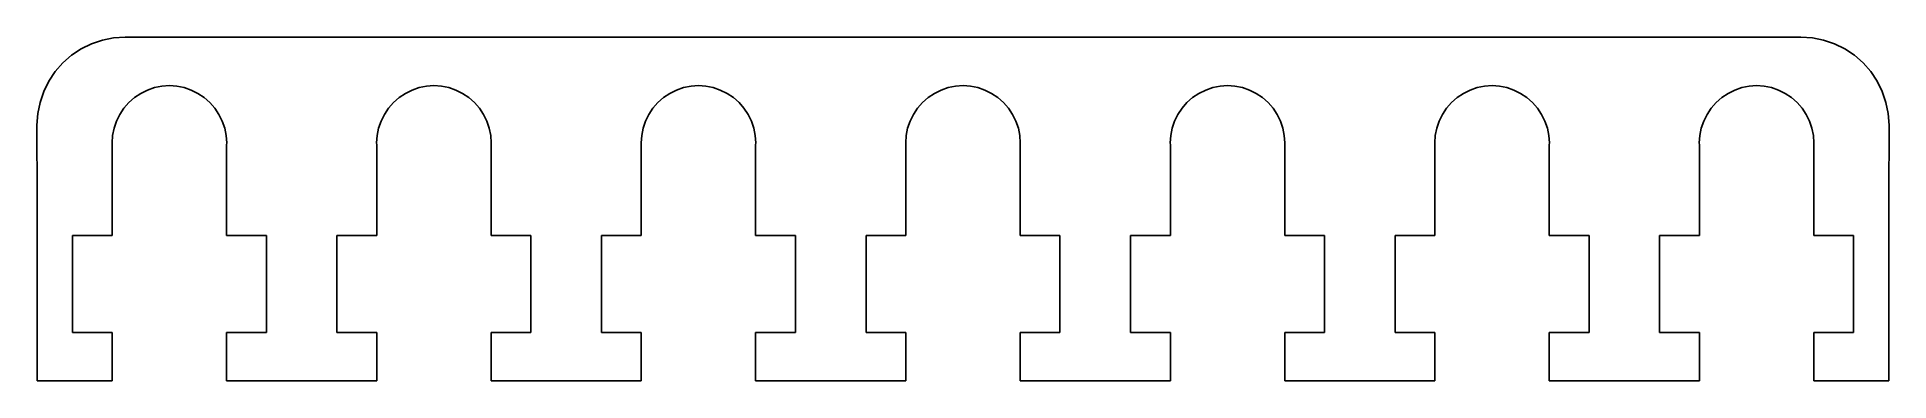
# Model space of a CAD drawing. Header units: metres. Extents: x -53 to 53, y -14 to 6.
import ezdxf

# ---------------------------------------------------------------- set-up
doc = ezdxf.new("R2010")
doc.units = ezdxf.units.M

msp = doc.modelspace()

# ---------------------------------------------------------------- linework, layer by layer
for p, q in [((-50.01, 5.34), (-50.55, 4.97)), ((-49.42, 5.62), (-50.01, 5.34)), ((-48.8, 5.83), (-49.42, 5.62)), ((-48.16, 5.96), (-48.8, 5.83)), ((-47.51, 6), (-48.16, 5.96)), ((47.51, 6), (-47.51, 6)), ((48.16, 5.96), (47.51, 6)), ((48.8, 5.83), (48.16, 5.96)), ((49.42, 5.62), (48.8, 5.83)), ((50.01, 5.34), (49.42, 5.62)), ((50.55, 4.97), (50.01, 5.34)), ((-51.04, 4.54), (-51.47, 4.05)), ((-50.55, 4.97), (-51.04, 4.54)), ((51.04, 4.54), (50.55, 4.97)), ((51.47, 4.05), (51.04, 4.54)), ((-51.84, 3.5), (-52.12, 2.92)), ((-51.47, 4.05), (-51.84, 3.5)), ((-45.84, 3.14), (-45.42, 3.22)), ((-45.42, 3.22), (-45, 3.25)), ((-45, 3.25), (-44.58, 3.22)), ((-44.58, 3.22), (-44.16, 3.14)), ((-30.84, 3.14), (-30.42, 3.22)), ((-30.42, 3.22), (-30, 3.25)), ((-30, 3.25), (-29.58, 3.22)), ((-29.58, 3.22), (-29.16, 3.14)), ((-15.84, 3.14), (-15.42, 3.22)), ((-15.42, 3.22), (-15, 3.25)), ((-15, 3.25), (-14.58, 3.22)), ((-14.58, 3.22), (-14.16, 3.14)), ((-0.84, 3.14), (-0.42, 3.22)), ((-0.42, 3.22), (0, 3.25)), ((0, 3.25), (0.42, 3.22)), ((0.42, 3.22), (0.84, 3.14)), ((14.16, 3.14), (14.58, 3.22)), ((14.58, 3.22), (15, 3.25)), ((15, 3.25), (15.42, 3.22)), ((15.42, 3.22), (15.84, 3.14)), ((29.16, 3.14), (29.58, 3.22)), ((29.58, 3.22), (30, 3.25)), ((30, 3.25), (30.42, 3.22)), ((30.42, 3.22), (30.84, 3.14)), ((44.16, 3.14), (44.58, 3.22)), ((44.58, 3.22), (45, 3.25)), ((45, 3.25), (45.42, 3.22)), ((45.42, 3.22), (45.84, 3.14)), ((51.84, 3.5), (51.47, 4.05)), ((52.12, 2.92), (51.84, 3.5)), ((-52.33, 2.3), (-52.46, 1.66)), ((-52.12, 2.92), (-52.33, 2.3)), ((-47.58, 1.98), (-47.3, 2.3)), ((-47.3, 2.3), (-46.98, 2.58)), ((-46.98, 2.58), (-46.62, 2.81)), ((-46.62, 2.81), (-46.24, 3)), ((-46.24, 3), (-45.84, 3.14)), ((-44.16, 3.14), (-43.76, 3)), ((-43.76, 3), (-43.38, 2.81)), ((-43.38, 2.81), (-43.02, 2.58)), ((-43.02, 2.58), (-42.7, 2.3)), ((-42.7, 2.3), (-42.42, 1.98)), ((-32.58, 1.98), (-32.3, 2.3)), ((-32.3, 2.3), (-31.98, 2.58)), ((-31.98, 2.58), (-31.62, 2.81)), ((-31.62, 2.81), (-31.24, 3)), ((-31.24, 3), (-30.84, 3.14)), ((-29.16, 3.14), (-28.76, 3)), ((-28.76, 3), (-28.38, 2.81)), ((-28.38, 2.81), (-28.02, 2.58)), ((-28.02, 2.58), (-27.7, 2.3)), ((-27.7, 2.3), (-27.42, 1.98)), ((-17.58, 1.98), (-17.3, 2.3)), ((-17.3, 2.3), (-16.98, 2.58)), ((-16.98, 2.58), (-16.62, 2.81)), ((-16.62, 2.81), (-16.24, 3)), ((-16.24, 3), (-15.84, 3.14)), ((-14.16, 3.14), (-13.76, 3)), ((-13.76, 3), (-13.38, 2.81)), ((-13.38, 2.81), (-13.02, 2.58)), ((-13.02, 2.58), (-12.7, 2.3)), ((-12.7, 2.3), (-12.42, 1.98)), ((-2.58, 1.98), (-2.3, 2.3)), ((-2.3, 2.3), (-1.98, 2.58)), ((-1.98, 2.58), (-1.62, 2.81)), ((-1.62, 2.81), (-1.24, 3)), ((-1.24, 3), (-0.84, 3.14)), ((0.84, 3.14), (1.24, 3)), ((1.24, 3), (1.62, 2.81)), ((1.62, 2.81), (1.98, 2.58)), ((1.98, 2.58), (2.3, 2.3)), ((2.3, 2.3), (2.58, 1.98)), ((12.42, 1.98), (12.7, 2.3)), ((12.7, 2.3), (13.02, 2.58)), ((13.02, 2.58), (13.38, 2.81)), ((13.38, 2.81), (13.76, 3)), ((13.76, 3), (14.16, 3.14)), ((15.84, 3.14), (16.24, 3)), ((16.24, 3), (16.62, 2.81)), ((16.62, 2.81), (16.98, 2.58)), ((16.98, 2.58), (17.3, 2.3)), ((17.3, 2.3), (17.58, 1.98)), ((27.42, 1.98), (27.7, 2.3)), ((27.7, 2.3), (28.02, 2.58)), ((28.02, 2.58), (28.38, 2.81)), ((28.38, 2.81), (28.76, 3)), ((28.76, 3), (29.16, 3.14)), ((30.84, 3.14), (31.24, 3)), ((31.24, 3), (31.62, 2.81)), ((31.62, 2.81), (31.98, 2.58)), ((31.98, 2.58), (32.3, 2.3)), ((32.3, 2.3), (32.58, 1.98)), ((42.42, 1.98), (42.7, 2.3)), ((42.7, 2.3), (43.02, 2.58)), ((43.02, 2.58), (43.38, 2.81)), ((43.38, 2.81), (43.76, 3)), ((43.76, 3), (44.16, 3.14)), ((45.84, 3.14), (46.24, 3)), ((46.24, 3), (46.62, 2.81)), ((46.62, 2.81), (46.98, 2.58)), ((46.98, 2.58), (47.3, 2.3)), ((47.3, 2.3), (47.58, 1.98)), ((52.33, 2.3), (52.12, 2.92)), ((52.46, 1.66), (52.33, 2.3)), ((-52.46, 1.66), (-52.51, 1)), ((-48.14, 0.84), (-48, 1.24)), ((-48, 1.24), (-47.81, 1.62)), ((-47.81, 1.62), (-47.58, 1.98)), ((-42.42, 1.98), (-42.19, 1.62)), ((-42.19, 1.62), (-42, 1.24)), ((-42, 1.24), (-41.86, 0.84)), ((-33.14, 0.84), (-33, 1.24)), ((-33, 1.24), (-32.81, 1.62)), ((-32.81, 1.62), (-32.58, 1.98)), ((-27.42, 1.98), (-27.19, 1.62)), ((-27.19, 1.62), (-27, 1.24)), ((-27, 1.24), (-26.86, 0.84)), ((-18.14, 0.84), (-18, 1.24)), ((-18, 1.24), (-17.81, 1.62)), ((-17.81, 1.62), (-17.58, 1.98)), ((-12.42, 1.98), (-12.19, 1.62)), ((-12.19, 1.62), (-12, 1.24)), ((-12, 1.24), (-11.86, 0.84)), ((-3.14, 0.84), (-3, 1.24)), ((-3, 1.24), (-2.81, 1.62)), ((-2.81, 1.62), (-2.58, 1.98)), ((2.58, 1.98), (2.81, 1.62)), ((2.81, 1.62), (3, 1.24)), ((3, 1.24), (3.14, 0.84)), ((11.86, 0.84), (12, 1.24)), ((12, 1.24), (12.19, 1.62)), ((12.19, 1.62), (12.42, 1.98)), ((17.58, 1.98), (17.81, 1.62)), ((17.81, 1.62), (18, 1.24)), ((18, 1.24), (18.14, 0.84)), ((26.86, 0.84), (27, 1.24)), ((27, 1.24), (27.19, 1.62)), ((27.19, 1.62), (27.42, 1.98)), ((32.58, 1.98), (32.81, 1.62)), ((32.81, 1.62), (33, 1.24)), ((33, 1.24), (33.14, 0.84)), ((41.86, 0.84), (42, 1.24)), ((42, 1.24), (42.19, 1.62)), ((42.19, 1.62), (42.42, 1.98)), ((47.58, 1.98), (47.81, 1.62)), ((47.81, 1.62), (48, 1.24)), ((48, 1.24), (48.14, 0.84)), ((52.51, 1), (52.46, 1.66)), ((-52.51, 1), (-52.51, -1)), ((-48.25, 0), (-48.22, 0.42)), ((-48.24, -0.1), (-48.25, 0)), ((-48.22, 0.42), (-48.14, 0.84)), ((-41.86, 0.84), (-41.78, 0.42)), ((-41.78, 0.42), (-41.75, 0)), ((-41.75, 0), (-41.76, -0.1)), ((-33.25, 0), (-33.22, 0.42)), ((-33.24, -0.1), (-33.25, 0)), ((-33.22, 0.42), (-33.14, 0.84)), ((-26.86, 0.84), (-26.78, 0.42)), ((-26.78, 0.42), (-26.75, 0)), ((-26.75, 0), (-26.76, -0.1)), ((-18.25, 0), (-18.22, 0.42)), ((-18.24, -0.1), (-18.25, 0)), ((-18.22, 0.42), (-18.14, 0.84)), ((-11.86, 0.84), (-11.78, 0.42)), ((-11.78, 0.42), (-11.75, 0)), ((-11.75, 0), (-11.76, -0.1)), ((-3.25, 0), (-3.22, 0.42)), ((-3.24, -0.1), (-3.25, 0)), ((-3.22, 0.42), (-3.14, 0.84)), ((3.14, 0.84), (3.22, 0.42)), ((3.22, 0.42), (3.25, 0)), ((3.25, 0), (3.24, -0.1)), ((11.75, 0), (11.78, 0.42)), ((11.76, -0.1), (11.75, 0)), ((11.78, 0.42), (11.86, 0.84)), ((18.14, 0.84), (18.22, 0.42)), ((18.22, 0.42), (18.25, 0)), ((18.25, 0), (18.24, -0.1)), ((26.75, 0), (26.78, 0.42)), ((26.76, -0.1), (26.75, 0)), ((26.78, 0.42), (26.86, 0.84)), ((33.14, 0.84), (33.22, 0.42)), ((33.22, 0.42), (33.25, 0)), ((33.25, 0), (33.24, -0.1)), ((41.75, 0), (41.78, 0.42)), ((41.76, -0.1), (41.75, 0)), ((41.78, 0.42), (41.86, 0.84)), ((48.14, 0.84), (48.22, 0.42)), ((48.22, 0.42), (48.25, 0)), ((48.25, 0), (48.24, -0.1)), ((52.51, -1), (52.51, 1)), ((-52.51, -1), (-52.5, -1.08)), ((-48.24, -5.25), (-48.24, -0.1)), ((-41.76, -0.1), (-41.76, -5.25)), ((-33.24, -5.25), (-33.24, -0.1)), ((-26.76, -0.1), (-26.76, -5.25)), ((-18.24, -5.25), (-18.24, -0.1)), ((-11.76, -0.1), (-11.76, -5.25)), ((-3.24, -5.25), (-3.24, -0.1)), ((3.24, -0.1), (3.24, -5.25)), ((11.76, -5.25), (11.76, -0.1)), ((18.24, -0.1), (18.24, -5.25)), ((26.76, -5.25), (26.76, -0.1)), ((33.24, -0.1), (33.24, -5.25)), ((41.76, -5.25), (41.76, -0.1)), ((48.24, -0.1), (48.24, -5.25)), ((52.5, -1.08), (52.51, -1)), ((-52.5, -1.08), (-52.5, -13.5)), ((52.5, -13.5), (52.5, -1.08)), ((-50.5, -10.75), (-50.5, -5.25)), ((-50.5, -5.25), (-48.24, -5.25)), ((-41.76, -5.25), (-39.5, -5.25)), ((-39.5, -5.25), (-39.5, -10.75)), ((-35.5, -10.75), (-35.5, -5.25)), ((-35.5, -5.25), (-33.24, -5.25)), ((-26.76, -5.25), (-24.5, -5.25)), ((-24.5, -5.25), (-24.5, -10.75)), ((-20.5, -10.75), (-20.5, -5.25)), ((-20.5, -5.25), (-18.24, -5.25)), ((-11.76, -5.25), (-9.5, -5.25)), ((-9.5, -5.25), (-9.5, -10.75)), ((-5.5, -10.75), (-5.5, -5.25)), ((-5.5, -5.25), (-3.24, -5.25)), ((3.24, -5.25), (5.5, -5.25)), ((5.5, -5.25), (5.5, -10.75)), ((9.5, -10.75), (9.5, -5.25)), ((9.5, -5.25), (11.76, -5.25)), ((18.24, -5.25), (20.5, -5.25)), ((20.5, -5.25), (20.5, -10.75)), ((24.5, -10.75), (24.5, -5.25)), ((24.5, -5.25), (26.76, -5.25)), ((33.24, -5.25), (35.5, -5.25)), ((35.5, -5.25), (35.5, -10.75)), ((39.5, -10.75), (39.5, -5.25)), ((39.5, -5.25), (41.76, -5.25)), ((48.24, -5.25), (50.5, -5.25)), ((50.5, -5.25), (50.5, -10.75)), ((-48.24, -10.75), (-50.5, -10.75)), ((-48.24, -13.5), (-48.24, -10.75)), ((-39.5, -10.75), (-41.76, -10.75)), ((-41.76, -10.75), (-41.76, -13.5)), ((-33.24, -10.75), (-35.5, -10.75)), ((-33.24, -13.5), (-33.24, -10.75)), ((-24.5, -10.75), (-26.76, -10.75)), ((-26.76, -10.75), (-26.76, -13.5)), ((-18.24, -10.75), (-20.5, -10.75)), ((-18.24, -13.5), (-18.24, -10.75)), ((-9.5, -10.75), (-11.76, -10.75)), ((-11.76, -10.75), (-11.76, -13.5)), ((-3.24, -10.75), (-5.5, -10.75)), ((-3.24, -13.5), (-3.24, -10.75)), ((5.5, -10.75), (3.24, -10.75)), ((3.24, -10.75), (3.24, -13.5)), ((11.76, -10.75), (9.5, -10.75)), ((11.76, -13.5), (11.76, -10.75)), ((20.5, -10.75), (18.24, -10.75)), ((18.24, -10.75), (18.24, -13.5)), ((26.76, -10.75), (24.5, -10.75)), ((26.76, -13.5), (26.76, -10.75)), ((35.5, -10.75), (33.24, -10.75)), ((33.24, -10.75), (33.24, -13.5)), ((41.76, -10.75), (39.5, -10.75)), ((41.76, -13.5), (41.76, -10.75)), ((50.5, -10.75), (48.24, -10.75)), ((48.24, -10.75), (48.24, -13.5)), ((-52.5, -13.5), (-48.24, -13.5)), ((-41.76, -13.5), (-33.24, -13.5)), ((-26.76, -13.5), (-18.24, -13.5)), ((-11.76, -13.5), (-3.24, -13.5)), ((3.24, -13.5), (11.76, -13.5)), ((18.24, -13.5), (26.76, -13.5)), ((33.24, -13.5), (41.76, -13.5)), ((48.24, -13.5), (52.5, -13.5))]:
    msp.add_line(p, q)

doc.saveas('drawing.dxf')
